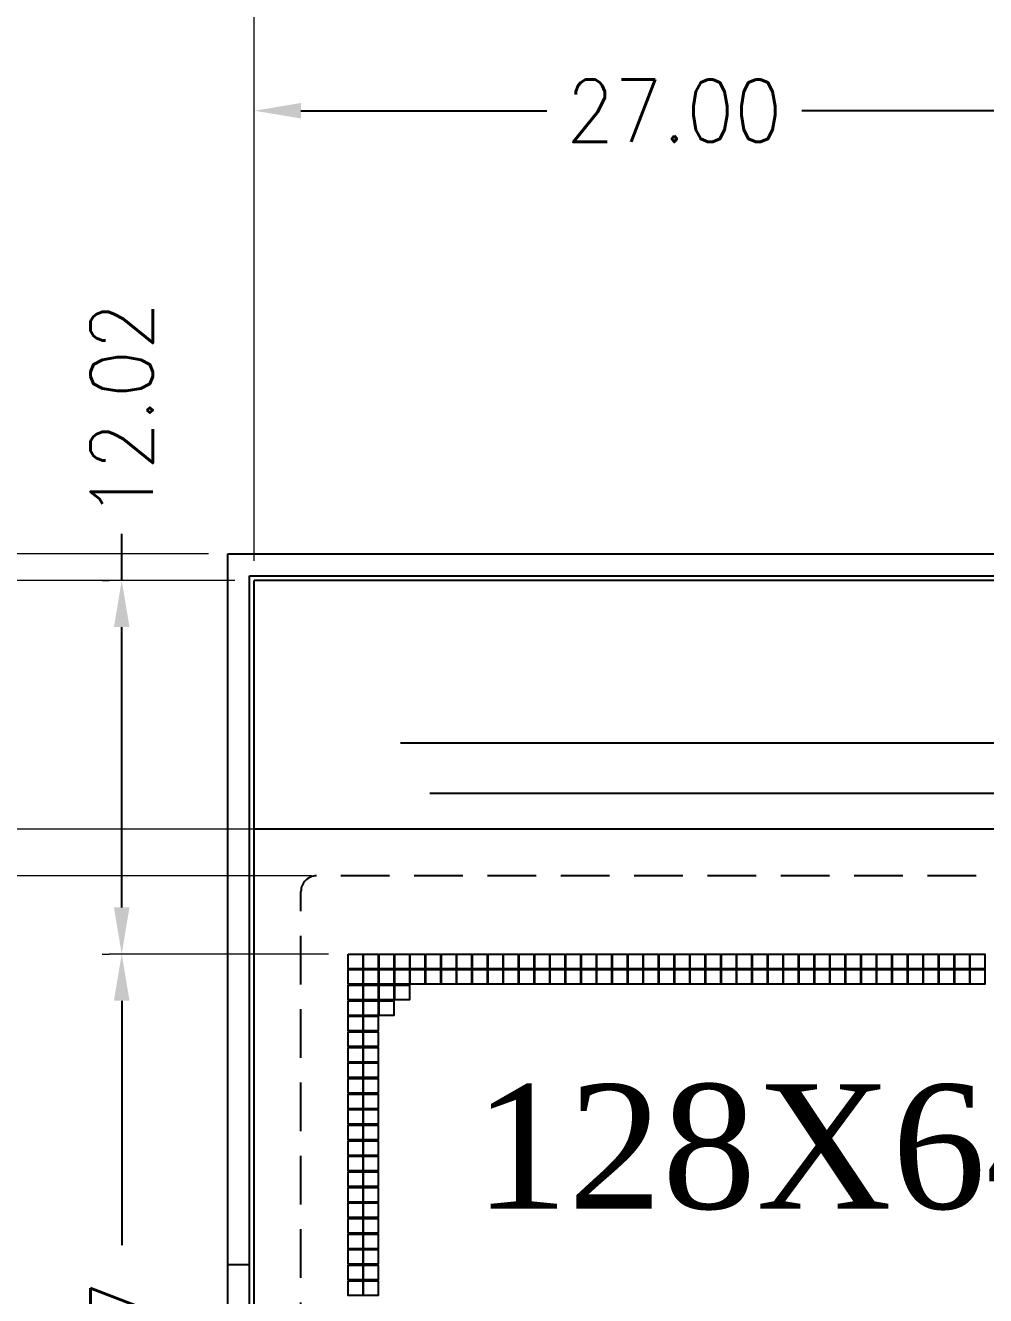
# Model space of a CAD drawing. Header units: millimetres. Extents: x 2413 to 2805, y 744 to 1021.
# Drawn here: x 2453.48 to 2484.35, y 928.58 to 969.41 of the extents above; entities that cross this region are included whole.
import ezdxf

# ---------------------------------------------------------------- set-up
doc = ezdxf.new("R2010")
doc.units = ezdxf.units.MM
doc.linetypes.add('DASHED2', pattern=[0.375, 0.25, -0.125])
for name, color, linetype in [('B', 1, 'Continuous'), ('D', 4, 'Continuous'), ('DIM', 170, 'Continuous'), ('LED', 40, 'Continuous')]:
    doc.layers.add(name, color=color, linetype=linetype)
doc.styles.add('ROMANS', font='romans.shx', dxfattribs={"width": 0.9})
doc.styles.get("Standard").update_dxf_attribs({"font": 'times.ttf'})
doc.dimstyles.new('inch', dxfattribs={"dimtxt": 2.5, "dimasz": 2.5, "dimexe": 1.25, "dimexo": 0.625, "dimtad": 0, "dimdsep": 46, "dimtxsty": 'Standard', "dimcen": 2.5, "dimadec": 0, "dimazin": 0, "dimtp": 0.2, "dimtm": 0.2, "dimtfac": 1, "dimtmove": 0, "dimatfit": 3, "dimfxl": 1, "dimarcsym": 0})
doc.dimstyles.new('ISO-25-1', dxfattribs={"dimtxt": 2, "dimasz": 1.5, "dimexe": 0.4, "dimexo": 0.625, "dimgap": 0.5, "dimtad": 0, "dimzin": 1, "dimdsep": 46, "dimtxsty": 'ROMANS', "dimcen": 2.5, "dimclrd": 4, "dimclre": 4, "dimclrt": 4, "dimadec": 0, "dimazin": 0, "dimtfac": 1, "dimtmove": 0, "dimatfit": 3, "dimfxl": 1, "dimlwe": 0, "dimarcsym": 0})

# ---------------------------------------------------------------- blocks, each defined once
blk = doc.blocks.new('*D169')
at = {"layer": 'D', "color": 0, "lineweight": 0}
for p, q in [((2463.229, 939.556), (2456.177, 939.556)), ((2463.229, 907.586), (2456.177, 907.586))]:
    blk.add_line(p, q, dxfattribs=at)
at = {"layer": 'D', "color": 0, "lineweight": -2}
for p, q in [((2456.577, 938.056), (2456.577, 930.2)), ((2456.577, 909.086), (2456.577, 916.943))]:
    blk.add_line(p, q, dxfattribs=at)
at = {"layer": 'D', "color": 0}
for points in [[(2456.327, 938.056), (2456.827, 938.056), (2456.577, 939.556)], [(2456.327, 909.086), (2456.827, 909.086), (2456.577, 907.586)]]:
    blk.add_solid(points, dxfattribs=at)
at = {"layer": 'Defpoints', "color": 0}
for p in [(2463.854, 939.556), (2456.577, 907.586), (2463.854, 907.586)]:
    blk.add_point(p, dxfattribs=at)
at = {"layer": 'D', "color": 0, "insert": (2456.577, 923.571), "char_height": 2, "attachment_point": 5, "rotation": 90, "style": 'ROMANS'}
blk.add_mtext('AA 31.97', dxfattribs=at)
blk = doc.blocks.new('*D170')
at = {"layer": 'D', "color": 0, "lineweight": 0}
for p, q in [((2462.674, 942.071), (2451.675, 942.071)), ((2462.674, 905.071), (2451.675, 905.071))]:
    blk.add_line(p, q, dxfattribs=at)
at = {"layer": 'D', "color": 0, "lineweight": -2}
for p, q in [((2452.075, 940.571), (2452.075, 933.371)), ((2452.075, 906.571), (2452.075, 913.771))]:
    blk.add_line(p, q, dxfattribs=at)
at = {"layer": 'D', "color": 0}
for points in [[(2451.825, 940.571), (2452.325, 940.571), (2452.075, 942.071)], [(2451.825, 906.571), (2452.325, 906.571), (2452.075, 905.071)]]:
    blk.add_solid(points, dxfattribs=at)
at = {"layer": 'Defpoints', "color": 0}
for p in [(2452.075, 942.071), (2463.299, 942.071), (2463.299, 905.071)]:
    blk.add_point(p, dxfattribs=at)
at = {"layer": 'D', "color": 0, "insert": (2452.075, 923.571), "char_height": 2, "attachment_point": 5, "rotation": 90, "style": 'ROMANS'}
blk.add_mtext('VA 37.00 MIN', dxfattribs=at)
blk = doc.blocks.new('*D171')
at = {"layer": 'D', "color": 0, "lineweight": 0}
for p, q in [((2461.187, 943.571), (2446.97, 943.571)), ((2461.187, 903.571), (2446.97, 903.571))]:
    blk.add_line(p, q, dxfattribs=at)
at = {"layer": 'D', "color": 0, "lineweight": -2}
for p, q in [((2447.37, 942.071), (2447.37, 934.314)), ((2447.37, 905.071), (2447.37, 912.828))]:
    blk.add_line(p, q, dxfattribs=at)
at = {"layer": 'D', "color": 0}
for points in [[(2447.12, 942.071), (2447.62, 942.071), (2447.37, 943.571)], [(2447.12, 905.071), (2447.62, 905.071), (2447.37, 903.571)]]:
    blk.add_solid(points, dxfattribs=at)
at = {"layer": 'Defpoints', "color": 0}
for p in [(2461.812, 943.571), (2447.37, 903.571), (2461.812, 903.571)]:
    blk.add_point(p, dxfattribs=at)
at = {"layer": 'D', "color": 0, "insert": (2447.37, 923.571), "char_height": 2, "attachment_point": 5, "rotation": 90, "style": 'ROMANS'}
blk.add_mtext('LCD 40.00%%P0.2', dxfattribs=at)
blk = doc.blocks.new('*D172')
at = {"layer": 'D', "color": 0, "lineweight": 0}
for p, q in [((2460.214, 951.571), (2442.312, 951.571)), ((2460.214, 903.571), (2442.312, 903.571))]:
    blk.add_line(p, q, dxfattribs=at)
at = {"layer": 'D', "color": 0, "lineweight": -2}
for p, q in [((2442.712, 950.071), (2442.712, 938.314)), ((2442.712, 905.071), (2442.712, 916.828))]:
    blk.add_line(p, q, dxfattribs=at)
at = {"layer": 'D', "color": 0}
for points in [[(2442.462, 950.071), (2442.962, 950.071), (2442.712, 951.571)], [(2442.462, 905.071), (2442.962, 905.071), (2442.712, 903.571)]]:
    blk.add_solid(points, dxfattribs=at)
at = {"layer": 'Defpoints', "color": 0}
for p in [(2460.839, 951.571), (2442.712, 903.571), (2460.839, 903.571)]:
    blk.add_point(p, dxfattribs=at)
at = {"layer": 'D', "color": 0, "insert": (2442.712, 927.571), "char_height": 2, "attachment_point": 5, "rotation": 90, "style": 'ROMANS'}
blk.add_mtext('LCD 48.00%%P0.2', dxfattribs=at)
blk = doc.blocks.new('*D173')
at = {"layer": 'D', "color": 0, "lineweight": 0}
for p, q in [((2459.364, 952.421), (2437.707, 952.421)), ((2459.364, 902.721), (2437.707, 902.721))]:
    blk.add_line(p, q, dxfattribs=at)
at = {"layer": 'D', "color": 0, "lineweight": -2}
for p, q in [((2438.107, 950.921), (2438.107, 937.414)), ((2438.107, 904.221), (2438.107, 917.728))]:
    blk.add_line(p, q, dxfattribs=at)
at = {"layer": 'D', "color": 0}
for points in [[(2437.857, 950.921), (2438.357, 950.921), (2438.107, 952.421)], [(2437.857, 904.221), (2438.357, 904.221), (2438.107, 902.721)]]:
    blk.add_solid(points, dxfattribs=at)
at = {"layer": 'Defpoints', "color": 0}
for p in [(2438.107, 952.421), (2459.989, 952.421), (2459.989, 902.721)]:
    blk.add_point(p, dxfattribs=at)
at = {"layer": 'D', "color": 0, "insert": (2438.107, 927.571), "char_height": 2, "attachment_point": 5, "rotation": 90, "style": 'ROMANS'}
blk.add_mtext('BL 49.70%%P0.3', dxfattribs=at)
blk = doc.blocks.new('*D177')
at = {"layer": 'D', "color": 0, "lineweight": -2}
for p, q in [((2456.577, 951.571), (2456.577, 953.071)), ((2456.577, 941.056), (2456.577, 950.071))]:
    blk.add_line(p, q, dxfattribs=at)
at = {"layer": 'D', "color": 0, "lineweight": 0}
for p, q in [((2455.952, 951.571), (2456.177, 951.571)), ((2455.952, 939.556), (2456.177, 939.556))]:
    blk.add_line(p, q, dxfattribs=at)
at = {"layer": 'D', "color": 0}
for points in [[(2456.327, 950.071), (2456.827, 950.071), (2456.577, 951.571)], [(2456.327, 941.056), (2456.827, 941.056), (2456.577, 939.556)]]:
    blk.add_solid(points, dxfattribs=at)
at = {"layer": 'Defpoints', "color": 0}
for p in [(2456.577, 951.571), (2456.577, 951.571), (2456.577, 939.556)]:
    blk.add_point(p, dxfattribs=at)
at = {"layer": 'D', "color": 0, "insert": (2456.577, 957.043), "char_height": 2, "attachment_point": 5, "rotation": 90, "style": 'ROMANS'}
blk.add_mtext('12.02', dxfattribs=at)
blk = doc.blocks.new('*D179')
at = {"layer": 'D', "color": 0, "lineweight": 0}
for p, q in [((2460.839, 952.196), (2460.839, 967.067)), ((2487.839, 964.696), (2487.839, 967.067))]:
    blk.add_line(p, q, dxfattribs=at)
at = {"layer": 'D', "color": 0, "lineweight": -2}
for p, q in [((2462.339, 966.667), (2470.239, 966.667)), ((2486.339, 966.667), (2478.439, 966.667))]:
    blk.add_line(p, q, dxfattribs=at)
at = {"layer": 'D', "color": 0}
for points in [[(2462.339, 966.917), (2462.339, 966.417), (2460.839, 966.667)], [(2486.339, 966.917), (2486.339, 966.417), (2487.839, 966.667)]]:
    blk.add_solid(points, dxfattribs=at)
at = {"layer": 'Defpoints', "color": 0}
for p in [(2460.839, 966.667), (2487.839, 964.071), (2460.839, 951.571)]:
    blk.add_point(p, dxfattribs=at)
at = {"layer": 'D', "color": 0, "insert": (2474.339, 966.667), "char_height": 2, "attachment_point": 5, "style": 'ROMANS'}
blk.add_mtext('27.00', dxfattribs=at)
blk = doc.blocks.new('*D180')
at = {"layer": 'D', "color": 0, "lineweight": 0}
for p, q in [((2460.839, 957.385), (2460.839, 983.626)), ((2484.339, 983.581), (2484.339, 983.626))]:
    blk.add_line(p, q, dxfattribs=at)
at = {"layer": 'D', "color": 0, "lineweight": -2}
for p, q in [((2462.339, 983.226), (2468.489, 983.226)), ((2482.839, 983.226), (2476.689, 983.226))]:
    blk.add_line(p, q, dxfattribs=at)
at = {"layer": 'D', "color": 0}
for points in [[(2462.339, 983.476), (2462.339, 982.976), (2460.839, 983.226)], [(2482.839, 983.476), (2482.839, 982.976), (2484.339, 983.226)]]:
    blk.add_solid(points, dxfattribs=at)
at = {"layer": 'Defpoints', "color": 0}
for p in [(2484.339, 983.226), (2484.339, 982.956), (2460.839, 956.76)]:
    blk.add_point(p, dxfattribs=at)
at = {"layer": 'D', "color": 0, "insert": (2472.589, 983.226), "char_height": 2, "attachment_point": 5, "style": 'ROMANS'}
blk.add_mtext('23.50', dxfattribs=at)
blk = doc.blocks.new('*D224')
at = {"layer": 'D', "color": 0, "lineweight": -2, "ltscale": 6.286513}
for p, q in [((2527.545, 940.115), (2527.265, 940.674)), ((2525.588, 938.439), (2505.144, 928.222)), ((2466.09, 908.704), (2486.534, 918.921)), ((2463.575, 908.145), (2463.295, 908.704))]:
    blk.add_line(p, q, dxfattribs=at)
at = {"layer": 'D', "color": 0, "ltscale": 6.286513}
for points in [[(2525.402, 938.811), (2525.774, 938.066), (2527.824, 939.556)], [(2465.904, 909.076), (2466.277, 908.331), (2463.854, 907.586)]]:
    blk.add_solid(points, dxfattribs=at)
at = {"layer": 'Defpoints', "color": 0, "ltscale": 6.286513}
for p in [(2527.824, 939.556), (2527.824, 939.556), (2463.854, 907.586)]:
    blk.add_point(p, dxfattribs=at)
at = {"layer": 'D', "color": 0, "ltscale": 6.286513, "insert": (2495.839, 923.571), "char_height": 2.5, "attachment_point": 5, "rotation": 26.5543}
blk.add_mtext('71.51 [2.816]', dxfattribs=at)

msp = doc.modelspace()

# ---------------------------------------------------------------- linework, layer by layer
at = {"ltscale": 6.286513}
for p, q in [((2460.839, 903.571), (2460.839, 951.571)), ((2530.839, 951.571), (2460.839, 951.571)), ((2530.839, 943.571), (2460.839, 943.571))]:
    msp.add_line(p, q, dxfattribs=at)
at = {"color": 6, "linetype": 'DASHED2', "ltscale": 6.286513}
for p, q in [((2528.839, 942.071), (2462.839, 942.071)), ((2462.339, 905.571), (2462.339, 941.571))]:
    msp.add_line(p, q, dxfattribs=at)
at = {"ltscale": 6.286513}
for points in [[(2463.854, 939.556), (2464.324, 939.556), (2464.324, 939.086), (2463.854, 939.086)], [(2464.354, 939.556), (2464.824, 939.556), (2464.824, 939.086), (2464.354, 939.086)], [(2464.854, 939.556), (2465.324, 939.556), (2465.324, 939.086), (2464.854, 939.086)], [(2465.354, 939.556), (2465.824, 939.556), (2465.824, 939.086), (2465.354, 939.086)], [(2465.854, 939.556), (2466.324, 939.556), (2466.324, 939.086), (2465.854, 939.086)], [(2466.354, 939.556), (2466.824, 939.556), (2466.824, 939.086), (2466.354, 939.086)], [(2466.854, 939.556), (2467.324, 939.556), (2467.324, 939.086), (2466.854, 939.086)], [(2467.354, 939.556), (2467.824, 939.556), (2467.824, 939.086), (2467.354, 939.086)], [(2467.854, 939.556), (2468.324, 939.556), (2468.324, 939.086), (2467.854, 939.086)], [(2468.354, 939.556), (2468.824, 939.556), (2468.824, 939.086), (2468.354, 939.086)], [(2468.854, 939.556), (2469.324, 939.556), (2469.324, 939.086), (2468.854, 939.086)], [(2469.354, 939.556), (2469.824, 939.556), (2469.824, 939.086), (2469.354, 939.086)], [(2469.854, 939.556), (2470.324, 939.556), (2470.324, 939.086), (2469.854, 939.086)], [(2470.354, 939.556), (2470.824, 939.556), (2470.824, 939.086), (2470.354, 939.086)], [(2470.854, 939.556), (2471.324, 939.556), (2471.324, 939.086), (2470.854, 939.086)], [(2471.354, 939.556), (2471.824, 939.556), (2471.824, 939.086), (2471.354, 939.086)], [(2471.854, 939.556), (2472.324, 939.556), (2472.324, 939.086), (2471.854, 939.086)], [(2472.354, 939.556), (2472.824, 939.556), (2472.824, 939.086), (2472.354, 939.086)], [(2472.854, 939.556), (2473.324, 939.556), (2473.324, 939.086), (2472.854, 939.086)], [(2473.354, 939.556), (2473.824, 939.556), (2473.824, 939.086), (2473.354, 939.086)], [(2473.854, 939.556), (2474.324, 939.556), (2474.324, 939.086), (2473.854, 939.086)], [(2474.354, 939.556), (2474.824, 939.556), (2474.824, 939.086), (2474.354, 939.086)], [(2474.854, 939.556), (2475.324, 939.556), (2475.324, 939.086), (2474.854, 939.086)], [(2475.354, 939.556), (2475.824, 939.556), (2475.824, 939.086), (2475.354, 939.086)], [(2475.854, 939.556), (2476.324, 939.556), (2476.324, 939.086), (2475.854, 939.086)], [(2476.354, 939.556), (2476.824, 939.556), (2476.824, 939.086), (2476.354, 939.086)], [(2476.854, 939.556), (2477.324, 939.556), (2477.324, 939.086), (2476.854, 939.086)], [(2477.354, 939.556), (2477.824, 939.556), (2477.824, 939.086), (2477.354, 939.086)], [(2477.854, 939.556), (2478.324, 939.556), (2478.324, 939.086), (2477.854, 939.086)], [(2478.354, 939.556), (2478.824, 939.556), (2478.824, 939.086), (2478.354, 939.086)], [(2478.854, 939.556), (2479.324, 939.556), (2479.324, 939.086), (2478.854, 939.086)], [(2479.354, 939.556), (2479.824, 939.556), (2479.824, 939.086), (2479.354, 939.086)], [(2479.854, 939.556), (2480.324, 939.556), (2480.324, 939.086), (2479.854, 939.086)], [(2480.354, 939.556), (2480.824, 939.556), (2480.824, 939.086), (2480.354, 939.086)], [(2480.854, 939.556), (2481.324, 939.556), (2481.324, 939.086), (2480.854, 939.086)], [(2481.354, 939.556), (2481.824, 939.556), (2481.824, 939.086), (2481.354, 939.086)], [(2481.854, 939.556), (2482.324, 939.556), (2482.324, 939.086), (2481.854, 939.086)], [(2482.354, 939.556), (2482.824, 939.556), (2482.824, 939.086), (2482.354, 939.086)], [(2482.854, 939.556), (2483.324, 939.556), (2483.324, 939.086), (2482.854, 939.086)], [(2483.354, 939.556), (2483.824, 939.556), (2483.824, 939.086), (2483.354, 939.086)], [(2483.854, 939.556), (2484.324, 939.556), (2484.324, 939.086), (2483.854, 939.086)], [(2463.854, 939.056), (2464.324, 939.056), (2464.324, 938.586), (2463.854, 938.586)], [(2464.354, 939.056), (2464.824, 939.056), (2464.824, 938.586), (2464.354, 938.586)], [(2464.854, 939.056), (2465.324, 939.056), (2465.324, 938.586), (2464.854, 938.586)], [(2465.354, 939.056), (2465.824, 939.056), (2465.824, 938.586), (2465.354, 938.586)], [(2465.854, 939.056), (2466.324, 939.056), (2466.324, 938.586), (2465.854, 938.586)], [(2466.354, 939.056), (2466.824, 939.056), (2466.824, 938.586), (2466.354, 938.586)], [(2466.854, 939.056), (2467.324, 939.056), (2467.324, 938.586), (2466.854, 938.586)], [(2467.354, 939.056), (2467.824, 939.056), (2467.824, 938.586), (2467.354, 938.586)], [(2467.854, 939.056), (2468.324, 939.056), (2468.324, 938.586), (2467.854, 938.586)], [(2468.354, 939.056), (2468.824, 939.056), (2468.824, 938.586), (2468.354, 938.586)], [(2468.854, 939.056), (2469.324, 939.056), (2469.324, 938.586), (2468.854, 938.586)], [(2469.354, 939.056), (2469.824, 939.056), (2469.824, 938.586), (2469.354, 938.586)], [(2469.854, 939.056), (2470.324, 939.056), (2470.324, 938.586), (2469.854, 938.586)], [(2470.354, 939.056), (2470.824, 939.056), (2470.824, 938.586), (2470.354, 938.586)], [(2470.854, 939.056), (2471.324, 939.056), (2471.324, 938.586), (2470.854, 938.586)], [(2471.354, 939.056), (2471.824, 939.056), (2471.824, 938.586), (2471.354, 938.586)], [(2471.854, 939.056), (2472.324, 939.056), (2472.324, 938.586), (2471.854, 938.586)], [(2472.354, 939.056), (2472.824, 939.056), (2472.824, 938.586), (2472.354, 938.586)], [(2472.854, 939.056), (2473.324, 939.056), (2473.324, 938.586), (2472.854, 938.586)], [(2473.354, 939.056), (2473.824, 939.056), (2473.824, 938.586), (2473.354, 938.586)], [(2473.854, 939.056), (2474.324, 939.056), (2474.324, 938.586), (2473.854, 938.586)], [(2474.354, 939.056), (2474.824, 939.056), (2474.824, 938.586), (2474.354, 938.586)], [(2474.854, 939.056), (2475.324, 939.056), (2475.324, 938.586), (2474.854, 938.586)], [(2475.354, 939.056), (2475.824, 939.056), (2475.824, 938.586), (2475.354, 938.586)], [(2475.854, 939.056), (2476.324, 939.056), (2476.324, 938.586), (2475.854, 938.586)], [(2476.354, 939.056), (2476.824, 939.056), (2476.824, 938.586), (2476.354, 938.586)], [(2476.854, 939.056), (2477.324, 939.056), (2477.324, 938.586), (2476.854, 938.586)], [(2477.354, 939.056), (2477.824, 939.056), (2477.824, 938.586), (2477.354, 938.586)], [(2477.854, 939.056), (2478.324, 939.056), (2478.324, 938.586), (2477.854, 938.586)], [(2478.354, 939.056), (2478.824, 939.056), (2478.824, 938.586), (2478.354, 938.586)], [(2478.854, 939.056), (2479.324, 939.056), (2479.324, 938.586), (2478.854, 938.586)], [(2479.354, 939.056), (2479.824, 939.056), (2479.824, 938.586), (2479.354, 938.586)], [(2479.854, 939.056), (2480.324, 939.056), (2480.324, 938.586), (2479.854, 938.586)], [(2480.354, 939.056), (2480.824, 939.056), (2480.824, 938.586), (2480.354, 938.586)], [(2480.854, 939.056), (2481.324, 939.056), (2481.324, 938.586), (2480.854, 938.586)], [(2481.354, 939.056), (2481.824, 939.056), (2481.824, 938.586), (2481.354, 938.586)], [(2481.854, 939.056), (2482.324, 939.056), (2482.324, 938.586), (2481.854, 938.586)], [(2482.354, 939.056), (2482.824, 939.056), (2482.824, 938.586), (2482.354, 938.586)], [(2482.854, 939.056), (2483.324, 939.056), (2483.324, 938.586), (2482.854, 938.586)], [(2483.354, 939.056), (2483.824, 939.056), (2483.824, 938.586), (2483.354, 938.586)], [(2483.854, 939.056), (2484.324, 939.056), (2484.324, 938.586), (2483.854, 938.586)], [(2463.854, 938.556), (2464.324, 938.556), (2464.324, 938.086), (2463.854, 938.086)], [(2464.354, 938.556), (2464.824, 938.556), (2464.824, 938.086), (2464.354, 938.086)], [(2464.854, 938.556), (2465.324, 938.556), (2465.324, 938.086), (2464.854, 938.086)], [(2465.354, 938.556), (2465.824, 938.556), (2465.824, 938.086), (2465.354, 938.086)], [(2463.854, 938.056), (2464.324, 938.056), (2464.324, 937.586), (2463.854, 937.586)], [(2464.354, 938.056), (2464.824, 938.056), (2464.824, 937.586), (2464.354, 937.586)], [(2464.854, 938.056), (2465.324, 938.056), (2465.324, 937.586), (2464.854, 937.586)], [(2463.854, 937.556), (2464.324, 937.556), (2464.324, 937.086), (2463.854, 937.086)], [(2464.354, 937.556), (2464.824, 937.556), (2464.824, 937.086), (2464.354, 937.086)], [(2463.854, 937.056), (2464.324, 937.056), (2464.324, 936.586), (2463.854, 936.586)], [(2464.354, 937.056), (2464.824, 937.056), (2464.824, 936.586), (2464.354, 936.586)], [(2463.854, 936.556), (2464.324, 936.556), (2464.324, 936.086), (2463.854, 936.086)], [(2464.354, 936.556), (2464.824, 936.556), (2464.824, 936.086), (2464.354, 936.086)], [(2463.854, 936.056), (2464.324, 936.056), (2464.324, 935.586), (2463.854, 935.586)], [(2464.354, 936.056), (2464.824, 936.056), (2464.824, 935.586), (2464.354, 935.586)], [(2463.854, 935.556), (2464.324, 935.556), (2464.324, 935.086), (2463.854, 935.086)], [(2464.354, 935.556), (2464.824, 935.556), (2464.824, 935.086), (2464.354, 935.086)], [(2463.854, 935.056), (2464.324, 935.056), (2464.324, 934.586), (2463.854, 934.586)], [(2464.354, 935.056), (2464.824, 935.056), (2464.824, 934.586), (2464.354, 934.586)], [(2463.854, 934.556), (2464.324, 934.556), (2464.324, 934.086), (2463.854, 934.086)], [(2464.354, 934.556), (2464.824, 934.556), (2464.824, 934.086), (2464.354, 934.086)], [(2463.854, 934.056), (2464.324, 934.056), (2464.324, 933.586), (2463.854, 933.586)], [(2464.354, 934.056), (2464.824, 934.056), (2464.824, 933.586), (2464.354, 933.586)], [(2463.854, 933.556), (2464.324, 933.556), (2464.324, 933.086), (2463.854, 933.086)], [(2464.354, 933.556), (2464.824, 933.556), (2464.824, 933.086), (2464.354, 933.086)], [(2463.854, 933.056), (2464.324, 933.056), (2464.324, 932.586), (2463.854, 932.586)], [(2464.354, 933.056), (2464.824, 933.056), (2464.824, 932.586), (2464.354, 932.586)], [(2463.854, 932.556), (2464.324, 932.556), (2464.324, 932.086), (2463.854, 932.086)], [(2464.354, 932.556), (2464.824, 932.556), (2464.824, 932.086), (2464.354, 932.086)], [(2463.854, 932.056), (2464.324, 932.056), (2464.324, 931.586), (2463.854, 931.586)], [(2464.354, 932.056), (2464.824, 932.056), (2464.824, 931.586), (2464.354, 931.586)], [(2463.854, 931.556), (2464.324, 931.556), (2464.324, 931.086), (2463.854, 931.086)], [(2464.354, 931.556), (2464.824, 931.556), (2464.824, 931.086), (2464.354, 931.086)], [(2463.854, 931.056), (2464.324, 931.056), (2464.324, 930.586), (2463.854, 930.586)], [(2464.354, 931.056), (2464.824, 931.056), (2464.824, 930.586), (2464.354, 930.586)], [(2463.854, 930.556), (2464.324, 930.556), (2464.324, 930.086), (2463.854, 930.086)], [(2464.354, 930.556), (2464.824, 930.556), (2464.824, 930.086), (2464.354, 930.086)], [(2463.854, 930.056), (2464.324, 930.056), (2464.324, 929.586), (2463.854, 929.586)], [(2464.354, 930.056), (2464.824, 930.056), (2464.824, 929.586), (2464.354, 929.586)], [(2463.854, 929.556), (2464.324, 929.556), (2464.324, 929.086), (2463.854, 929.086)], [(2464.354, 929.556), (2464.824, 929.556), (2464.824, 929.086), (2464.354, 929.086)], [(2463.854, 929.056), (2464.324, 929.056), (2464.324, 928.586), (2463.854, 928.586)], [(2464.354, 929.056), (2464.824, 929.056), (2464.824, 928.586), (2464.354, 928.586)]]:
    msp.add_lwpolyline(points, close=True, dxfattribs=at)
at = {"color": 6, "linetype": 'DASHED2', "ltscale": 6.286513}
msp.add_arc((2462.839, 941.571), 0.5, 90, 180, dxfattribs=at)
at = {"layer": 'B', "color": 6}
for p, q in [((2493.285, 946.342), (2465.535, 946.342)), ((2466.485, 944.725), (2494.449, 944.725))]:
    msp.add_line(p, q, dxfattribs=at)
at = {"layer": 'LED', "ltscale": 6.286513}
msp.add_line((2460.689, 929.571), (2459.989, 929.571), dxfattribs=at)
for points in [[(2459.989, 952.421), (2531.689, 952.421), (2531.689, 902.721), (2459.989, 902.721)], [(2460.689, 951.721), (2530.989, 951.721), (2530.989, 903.421), (2460.689, 903.421)]]:
    msp.add_lwpolyline(points, close=True, dxfattribs=at)

# ---------------------------------------------------------------- texts
at = {"layer": 'DIM', "insert": (2467.907, 935.371), "char_height": 4, "width": 39.36973, "attachment_point": 1}
msp.add_mtext('128X64DOTS', dxfattribs=at)

# ---------------------------------------------------------------- dimensions: what is measured, and where the dimension line sits
at = {"layer": 'D', "color": 0}
for base, p1, p2, picture, middle in [((2484.339, 983.226), (2460.839, 956.76), (2484.339, 982.956), '*D180', (2472.589, 983.226)), ((2460.839, 966.667), (2487.839, 964.071), (2460.839, 951.571), '*D179', (2474.339, 966.667))]:
    dim = msp.add_linear_dim(base=base, p1=p1, p2=p2, dimstyle='ISO-25-1', override={"dimclrd": 0, "dimclre": 0, "dimclrt": 0, "dimfxl": 1.25}, dxfattribs=at)
    dim.commit()
    dim.dimension.update_dxf_attribs({"geometry": picture, "text_midpoint": middle})
dim = msp.add_linear_dim(base=(2456.577455623, 951.571169971), p1=(2456.577455623, 939.556169971), p2=(2456.577455623, 951.571169971), angle=90, dimstyle='ISO-25-1', override={"dimclrd": 0, "dimclre": 0, "dimclrt": 0, "dimfxl": 1.25}, dxfattribs=at)
dim.commit()
dim.dimension.update_dxf_attribs({"geometry": '*D177', "text_midpoint": (2456.577455623, 957.042598543), "dimtype": 160})
for base, p1, p2, text, picture, middle in [((2438.107, 952.421), (2459.989, 902.721), (2459.989, 952.421), 'BL <>%%P0.3', '*D173', (2438.107, 927.571)), ((2442.712, 903.571), (2460.839, 951.571), (2460.839, 903.571), 'LCD <>%%P0.2', '*D172', (2442.712, 927.571)), ((2447.37, 903.571), (2461.812, 943.571), (2461.812, 903.571), 'LCD <>%%P0.2', '*D171', (2447.37, 923.571)), ((2452.075, 942.071), (2463.299, 905.071), (2463.299, 942.071), 'VA <> MIN', '*D170', (2452.075, 923.571)), ((2456.577, 907.586), (2463.854, 939.556), (2463.854, 907.586), 'AA 31.97', '*D169', (2456.577, 923.571))]:
    dim = msp.add_linear_dim(base=base, p1=p1, p2=p2, angle=90, text=text, dimstyle='ISO-25-1', override={"dimclrd": 0, "dimclre": 0, "dimclrt": 0, "dimfxl": 1.25}, dxfattribs=at)
    dim.commit()
    dim.dimension.update_dxf_attribs({"geometry": picture, "text_midpoint": middle})
at = {"layer": 'D', "ltscale": 6.286513}
dim = msp.add_aligned_dim(p1=(2463.854, 907.586), p2=(2527.824, 939.556), distance=0, dimstyle='inch', dxfattribs=at)
dim.commit()
dim.dimension.update_dxf_attribs({"geometry": '*D224', "text_midpoint": (2495.839, 923.571)})

doc.saveas('drawing.dxf')
